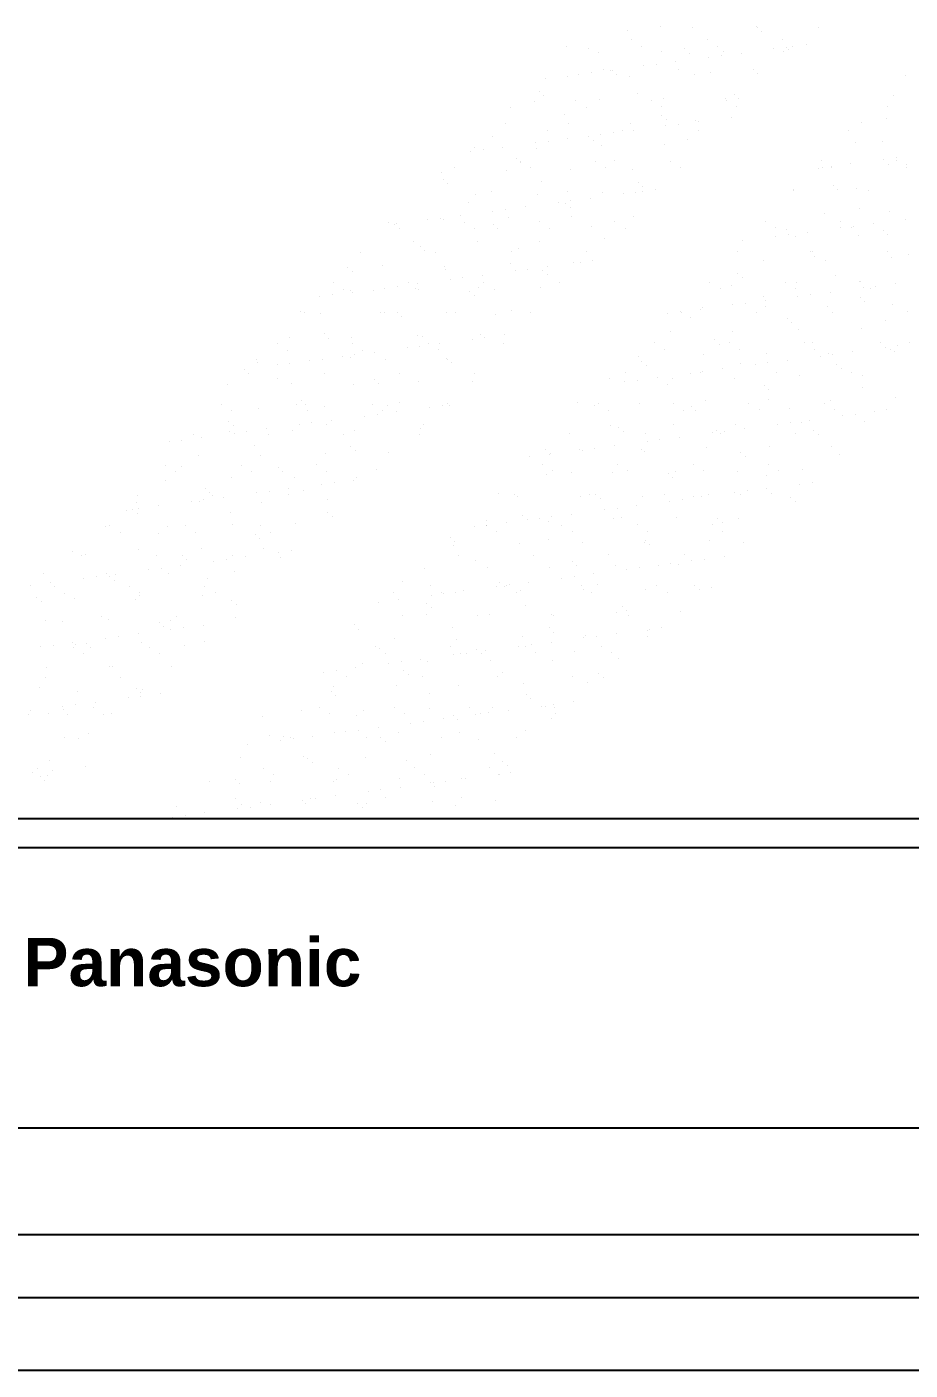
# Model space of a CAD drawing. Header units: inches. Extents: x 11.8 to 54.3, y 10.8 to 35.6.
# Drawn here: x 38.1933 to 38.3759, y 28.9983 to 29.2759 of the extents above; entities that cross this region are included whole.
import ezdxf
from ezdxf.enums import TextEntityAlignment as Align

# ---------------------------------------------------------------- set-up
doc = ezdxf.new("R2010")
doc.units = ezdxf.units.IN
doc.header["$MEASUREMENT"] = 0
doc.layers.add('02', color=2, linetype='Continuous')
doc.layers.add('1', color=1, linetype='Continuous')
doc.styles.add('HT2', font='swisseb.ttf')

msp = doc.modelspace()

# ---------------------------------------------------------------- linework, layer by layer
at = {"layer": '02'}
for p, q in [((38.31745, 29.27521), (38.31745, 29.27521)), ((38.3243, 29.27586), (38.3243, 29.27586)), ((38.33096, 29.2757), (38.33096, 29.2757)), ((38.34404, 29.27586), (38.34404, 29.27586)), ((38.34431, 29.27569), (38.34431, 29.27569)), ((38.34523, 29.27484), (38.34523, 29.27484)), ((38.35684, 29.2758), (38.35684, 29.2758)), ((38.30484, 29.27181), (38.30484, 29.27181)), ((38.30927, 29.27147), (38.30927, 29.27147)), ((38.3183, 29.27319), (38.3183, 29.27319)), ((38.32041, 29.27184), (38.32041, 29.27184)), ((38.32451, 29.27075), (38.32451, 29.27075)), ((38.32928, 29.2713), (38.32928, 29.2713)), ((38.33387, 29.27321), (38.33387, 29.27321)), ((38.33598, 29.27187), (38.33598, 29.27187)), ((38.3373, 29.27069), (38.3373, 29.27069)), ((38.34769, 29.27133), (38.34769, 29.27133)), ((38.34944, 29.27324), (38.34944, 29.27324)), ((38.34958, 29.27086), (38.34958, 29.27086)), ((38.35029, 29.27167), (38.35029, 29.27167)), ((38.35081, 29.27117), (38.35081, 29.27117)), ((38.35155, 29.2719), (38.35155, 29.2719)), ((38.35435, 29.27221), (38.35435, 29.27221)), ((38.31142, 29.27058), (38.31142, 29.27058)), ((38.32337, 29.26813), (38.32337, 29.26813)), ((38.32744, 29.26866), (38.32744, 29.26866)), ((38.3302, 29.27045), (38.3302, 29.27045)), ((38.33423, 29.26956), (38.33423, 29.26956)), ((38.33683, 29.2699), (38.33683, 29.2699)), ((38.3409, 29.27044), (38.3409, 29.27044)), ((38.30052, 29.26512), (38.30052, 29.26512)), ((38.30498, 29.26564), (38.30498, 29.26564)), ((38.30731, 29.26601), (38.30731, 29.26601)), ((38.30991, 29.26636), (38.30991, 29.26636)), ((38.31243, 29.26698), (38.31243, 29.26698)), ((38.31398, 29.26689), (38.31398, 29.26689)), ((38.31425, 29.26691), (38.31425, 29.26691)), ((38.31517, 29.26607), (38.31517, 29.26607)), ((38.31777, 29.26557), (38.31777, 29.26557)), ((38.32077, 29.26779), (38.32077, 29.26779)), ((38.328, 29.26701), (38.328, 29.26701)), ((38.33127, 29.26606), (38.33127, 29.26606)), ((38.33455, 29.26647), (38.33455, 29.26647)), ((38.34357, 29.26703), (38.34357, 29.26703)), ((38.34436, 29.26623), (38.34436, 29.26623)), ((38.37486, 29.26585), (38.37486, 29.26585)), ((38.29922, 29.26252), (38.29922, 29.26252)), ((38.29823, 29.26046), (38.29823, 29.26046)), ((38.30014, 29.26168), (38.30014, 29.26168)), ((38.30677, 29.26064), (38.30677, 29.26064)), ((38.31174, 29.26095), (38.31174, 29.26095)), ((38.31952, 29.26208), (38.31952, 29.26208)), ((38.32234, 29.26066), (38.32234, 29.26066)), ((38.32483, 29.26111), (38.32483, 29.26111)), ((38.33762, 29.26105), (38.33762, 29.26105)), ((38.33791, 29.26069), (38.33791, 29.26069)), ((38.33952, 29.26191), (38.33952, 29.26191)), ((38.34045, 29.26106), (38.34045, 29.26106)), ((38.37242, 29.26164), (38.37242, 29.26164)), ((38.29331, 29.25926), (38.29331, 29.25926)), ((38.30449, 29.25769), (38.30449, 29.25769)), ((38.30888, 29.25929), (38.30888, 29.25929)), ((38.32445, 29.25932), (38.32445, 29.25932)), ((38.32449, 29.25752), (38.32449, 29.25752)), ((38.33884, 29.25722), (38.33884, 29.25722)), ((38.34002, 29.25935), (38.34002, 29.25935)), ((38.37097, 29.25702), (38.37097, 29.25702)), ((38.37116, 29.25941), (38.37116, 29.25941)), ((38.2922, 29.25583), (38.2922, 29.25583)), ((38.3009, 29.25443), (38.3009, 29.25443)), ((38.30529, 29.256), (38.30529, 29.256)), ((38.31452, 29.25402), (38.31452, 29.25402)), ((38.31647, 29.25446), (38.31647, 29.25446)), ((38.31808, 29.25594), (38.31808, 29.25594)), ((38.31859, 29.25455), (38.31859, 29.25455)), ((38.32538, 29.25545), (38.32538, 29.25545)), ((38.32542, 29.25668), (38.32542, 29.25668)), ((38.32798, 29.25579), (38.32798, 29.25579)), ((38.33159, 29.25643), (38.33159, 29.25643)), ((38.33204, 29.25449), (38.33204, 29.25449)), ((38.33205, 29.25632), (38.33205, 29.25632)), ((38.36318, 29.25454), (38.36318, 29.25454)), ((38.36572, 29.25606), (38.36572, 29.25606)), ((38.28946, 29.2533), (38.28946, 29.2533)), ((38.29846, 29.2519), (38.29846, 29.2519)), ((38.30106, 29.25225), (38.30106, 29.25225)), ((38.30513, 29.25278), (38.30513, 29.25278)), ((38.30946, 29.25313), (38.30946, 29.25313)), ((38.31038, 29.25229), (38.31038, 29.25229)), ((38.31192, 29.25368), (38.31192, 29.25368)), ((38.31205, 29.25131), (38.31205, 29.25131)), ((38.32514, 29.25148), (38.32514, 29.25148)), ((38.32977, 29.25269), (38.32977, 29.25269)), ((38.36452, 29.25207), (38.36452, 29.25207)), ((38.37007, 29.25208), (38.37007, 29.25208)), ((38.285, 29.25013), (38.285, 29.25013)), ((38.28576, 29.25089), (38.28576, 29.25089)), ((38.28761, 29.25047), (38.28761, 29.25047)), ((38.29167, 29.25101), (38.29167, 29.25101)), ((38.29443, 29.24874), (38.29443, 29.24874)), ((38.29855, 29.25083), (38.29855, 29.25083)), ((38.37037, 29.24842), (38.37037, 29.24842)), ((38.37297, 29.24877), (38.37297, 29.24877)), ((38.27901, 29.24571), (38.27901, 29.24571)), ((38.28177, 29.24672), (38.28177, 29.24672)), ((38.29252, 29.2462), (38.29252, 29.2462)), ((38.29524, 29.24809), (38.29524, 29.24809)), ((38.29535, 29.2479), (38.29535, 29.2479)), ((38.29734, 29.24674), (38.29734, 29.24674)), ((38.30561, 29.24637), (38.30561, 29.24637)), ((38.31081, 29.24812), (38.31081, 29.24812)), ((38.31291, 29.24677), (38.31291, 29.24677)), ((38.31473, 29.2483), (38.31473, 29.2483)), ((38.3184, 29.24631), (38.3184, 29.24631)), ((38.32638, 29.24814), (38.32638, 29.24814)), ((38.32849, 29.2468), (38.32849, 29.2468)), ((38.35691, 29.24665), (38.35691, 29.24665)), ((38.35752, 29.2482), (38.35752, 29.2482)), ((38.35778, 29.2469), (38.35778, 29.2469)), ((38.35951, 29.24699), (38.35951, 29.24699)), ((38.35963, 29.24686), (38.35963, 29.24686)), ((38.36357, 29.24753), (38.36357, 29.24753)), ((38.37128, 29.24739), (38.37128, 29.24739)), ((38.37309, 29.24823), (38.37309, 29.24823)), ((38.37505, 29.24752), (38.37505, 29.24752)), ((38.3752, 29.24689), (38.3752, 29.24689)), ((38.2794, 29.24435), (38.2794, 29.24435)), ((38.28032, 29.24351), (38.28032, 29.24351)), ((38.2997, 29.24391), (38.2997, 29.24391)), ((38.31971, 29.24374), (38.31971, 29.24374)), ((38.32063, 29.2429), (38.32063, 29.2429)), ((38.36002, 29.24313), (38.36002, 29.24313)), ((38.28607, 29.24125), (38.28607, 29.24125)), ((38.28936, 29.24188), (38.28936, 29.24188)), ((38.29886, 29.24119), (38.29886, 29.24119)), ((38.30493, 29.24191), (38.30493, 29.24191)), ((38.30974, 29.24044), (38.30974, 29.24044)), ((38.31237, 29.24168), (38.31237, 29.24168)), ((38.31653, 29.24134), (38.31653, 29.24134)), ((38.31913, 29.24168), (38.31913, 29.24168)), ((38.32051, 29.24194), (38.32051, 29.24194)), ((38.3232, 29.24221), (38.3232, 29.24221)), ((38.35165, 29.24199), (38.35165, 29.24199)), ((38.35175, 29.24227), (38.35175, 29.24227)), ((38.36094, 29.24228), (38.36094, 29.24228)), ((38.36484, 29.24244), (38.36484, 29.24244)), ((38.36722, 29.24202), (38.36722, 29.24202)), ((38.28467, 29.23952), (38.28467, 29.23952)), ((38.28961, 29.23779), (38.28961, 29.23779)), ((38.29222, 29.23814), (38.29222, 29.23814)), ((38.29628, 29.23867), (38.29628, 29.23867)), ((38.30307, 29.23956), (38.30307, 29.23956)), ((38.30468, 29.23935), (38.30468, 29.23935)), ((38.3056, 29.23851), (38.3056, 29.23851)), ((38.30567, 29.23991), (38.30567, 29.23991)), ((38.36529, 29.2383), (38.36529, 29.2383)), ((38.3716, 29.23775), (38.3716, 29.23775)), ((38.26813, 29.23551), (38.26813, 29.23551)), ((38.26936, 29.23513), (38.26936, 29.23513)), ((38.26964, 29.23514), (38.26964, 29.23514)), ((38.27615, 29.23602), (38.27615, 29.23602)), ((38.27876, 29.23636), (38.27876, 29.23636)), ((38.27933, 29.23608), (38.27933, 29.23608)), ((38.28282, 29.2369), (38.28282, 29.2369)), ((38.2837, 29.23554), (38.2837, 29.23554)), ((38.28965, 29.23496), (38.28965, 29.23496)), ((38.29283, 29.23657), (38.29283, 29.23657)), ((38.29927, 29.23557), (38.29927, 29.23557)), ((38.30592, 29.23673), (38.30592, 29.23673)), ((38.30995, 29.23452), (38.30995, 29.23452)), ((38.31484, 29.2356), (38.31484, 29.2356)), ((38.31871, 29.23667), (38.31871, 29.23667)), ((38.34599, 29.23565), (38.34599, 29.23565)), ((38.3581, 29.23726), (38.3581, 29.23726)), ((38.36156, 29.23568), (38.36156, 29.23568)), ((38.36412, 29.23466), (38.36412, 29.23466)), ((38.36818, 29.23519), (38.36818, 29.23519)), ((38.37498, 29.23608), (38.37498, 29.23608)), ((38.27024, 29.23417), (38.27024, 29.23417)), ((38.28581, 29.2342), (38.28581, 29.2342)), ((38.29057, 29.23412), (38.29057, 29.23412)), ((38.30138, 29.23422), (38.30138, 29.23422)), ((38.31268, 29.23205), (38.31268, 29.23205)), ((38.31695, 29.23425), (38.31695, 29.23425)), ((38.34806, 29.23254), (38.34806, 29.23254)), ((38.34809, 29.23431), (38.34809, 29.23431)), ((38.35026, 29.23391), (38.35026, 29.23391)), ((38.35066, 29.23288), (38.35066, 29.23288)), ((38.35207, 29.23264), (38.35207, 29.23264)), ((38.35473, 29.23342), (38.35473, 29.23342)), ((38.36152, 29.23431), (38.36152, 29.23431)), ((38.36366, 29.23434), (38.36366, 29.23434)), ((38.36515, 29.2328), (38.36515, 29.2328)), ((38.37027, 29.23374), (38.37027, 29.23374)), ((38.37119, 29.23289), (38.37119, 29.23289)), ((38.26226, 29.2293), (38.26226, 29.2293)), ((38.2733, 29.23145), (38.2733, 29.23145)), ((38.27462, 29.23058), (38.27462, 29.23058)), ((38.27554, 29.22973), (38.27554, 29.22973)), ((38.27783, 29.22933), (38.27783, 29.22933)), ((38.28639, 29.23162), (38.28639, 29.23162)), ((38.2934, 29.22936), (38.2934, 29.22936)), ((38.29492, 29.23013), (38.29492, 29.23013)), ((38.29918, 29.23156), (38.29918, 29.23156)), ((38.30897, 29.22939), (38.30897, 29.22939)), ((38.34011, 29.22944), (38.34011, 29.22944)), ((38.34127, 29.23165), (38.34127, 29.23165)), ((38.35524, 29.22935), (38.35524, 29.22935)), ((38.35568, 29.22947), (38.35568, 29.22947)), ((38.37126, 29.2295), (38.37126, 29.2295)), ((38.25959, 29.22619), (38.25959, 29.22619)), ((38.26685, 29.22651), (38.26685, 29.22651)), ((38.27964, 29.22645), (38.27964, 29.22645)), ((38.29315, 29.22693), (38.29315, 29.22693)), ((38.30089, 29.22633), (38.30089, 29.22633)), ((38.30624, 29.2271), (38.30624, 29.2271)), ((38.30768, 29.22723), (38.30768, 29.22723)), ((38.31028, 29.22757), (38.31028, 29.22757)), ((38.34562, 29.22769), (38.34562, 29.22769)), ((38.35616, 29.2285), (38.35616, 29.2285)), ((38.35841, 29.22763), (38.35841, 29.22763)), ((38.37191, 29.22812), (38.37191, 29.22812)), ((38.37554, 29.22891), (38.37554, 29.22891)), ((38.26051, 29.22534), (38.26051, 29.22534)), ((38.27989, 29.22575), (38.27989, 29.22575)), ((38.28076, 29.22368), (38.28076, 29.22368)), ((38.28337, 29.22402), (38.28337, 29.22402)), ((38.28743, 29.22456), (38.28743, 29.22456)), ((38.29422, 29.22545), (38.29422, 29.22545)), ((38.29683, 29.2258), (38.29683, 29.2258)), ((38.2999, 29.22557), (38.2999, 29.22557)), ((38.30082, 29.22473), (38.30082, 29.22473)), ((38.34021, 29.22496), (38.34021, 29.22496)), ((38.34113, 29.22412), (38.34113, 29.22412)), ((38.36051, 29.22452), (38.36051, 29.22452)), ((38.2566, 29.22296), (38.2566, 29.22296)), ((38.25871, 29.22162), (38.25871, 29.22162)), ((38.26011, 29.22133), (38.26011, 29.22133)), ((38.26051, 29.22102), (38.26051, 29.22102)), ((38.26486, 29.22136), (38.26486, 29.22136)), ((38.26731, 29.22191), (38.26731, 29.22191)), ((38.26991, 29.22225), (38.26991, 29.22225)), ((38.27217, 29.22299), (38.27217, 29.22299)), ((38.27361, 29.22182), (38.27361, 29.22182)), ((38.27397, 29.22279), (38.27397, 29.22279)), ((38.27428, 29.22165), (38.27428, 29.22165)), ((38.28487, 29.22119), (38.28487, 29.22119)), ((38.2867, 29.22199), (38.2867, 29.22199)), ((38.28774, 29.22302), (38.28774, 29.22302)), ((38.28985, 29.22168), (38.28985, 29.22168)), ((38.29949, 29.22193), (38.29949, 29.22193)), ((38.30331, 29.22305), (38.30331, 29.22305)), ((38.33445, 29.2231), (38.33445, 29.2231)), ((38.33656, 29.22176), (38.33656, 29.22176)), ((38.33888, 29.22252), (38.33888, 29.22252)), ((38.35002, 29.22313), (38.35002, 29.22313)), ((38.35213, 29.22179), (38.35213, 29.22179)), ((38.35238, 29.223), (38.35238, 29.223)), ((38.35934, 29.22108), (38.35934, 29.22108)), ((38.36547, 29.22317), (38.36547, 29.22317)), ((38.36559, 29.22316), (38.36559, 29.22316)), ((38.36613, 29.22197), (38.36613, 29.22197)), ((38.3677, 29.22182), (38.3677, 29.22182)), ((38.36873, 29.22232), (38.36873, 29.22232)), ((38.37279, 29.22285), (38.37279, 29.22285)), ((38.25385, 29.22014), (38.25385, 29.22014)), ((38.25645, 29.22048), (38.25645, 29.22048)), ((38.28579, 29.22034), (38.28579, 29.22034)), ((38.33285, 29.21789), (38.33285, 29.21789)), ((38.33921, 29.21843), (38.33921, 29.21843)), ((38.34181, 29.21877), (38.34181, 29.21877)), ((38.34548, 29.22013), (38.34548, 29.22013)), ((38.34588, 29.21931), (38.34588, 29.21931)), ((38.34593, 29.21806), (38.34593, 29.21806)), ((38.35267, 29.2202), (38.35267, 29.2202)), ((38.35527, 29.22054), (38.35527, 29.22054)), ((38.35873, 29.218), (38.35873, 29.218)), ((38.36549, 29.21996), (38.36549, 29.21996)), ((38.36641, 29.21911), (38.36641, 29.21911)), ((38.37223, 29.21848), (38.37223, 29.21848)), ((38.24983, 29.21697), (38.24983, 29.21697)), ((38.25073, 29.21675), (38.25073, 29.21675)), ((38.25408, 29.21671), (38.25408, 29.21671)), ((38.2663, 29.21678), (38.2663, 29.21678)), ((38.26717, 29.21687), (38.26717, 29.21687)), ((38.26984, 29.2168), (38.26984, 29.2168)), ((38.27076, 29.21595), (38.27076, 29.21595)), ((38.27996, 29.21681), (38.27996, 29.21681)), ((38.28187, 29.21681), (38.28187, 29.21681)), ((38.29014, 29.21635), (38.29014, 29.21635)), ((38.29346, 29.2173), (38.29346, 29.2173)), ((38.29744, 29.21684), (38.29744, 29.21684)), ((38.32575, 29.21666), (38.32575, 29.21666)), ((38.32835, 29.217), (38.32835, 29.217)), ((38.32858, 29.2169), (38.32858, 29.2169)), ((38.33045, 29.21574), (38.33045, 29.21574)), ((38.33242, 29.21754), (38.33242, 29.21754)), ((38.34415, 29.21692), (38.34415, 29.21692)), ((38.35046, 29.21557), (38.35046, 29.21557)), ((38.35972, 29.21695), (38.35972, 29.21695)), ((38.37076, 29.21513), (38.37076, 29.21513)), ((38.37529, 29.21698), (38.37529, 29.21698)), ((38.25481, 29.21241), (38.25481, 29.21241)), ((38.28702, 29.21235), (38.28702, 29.21235)), ((38.3264, 29.21294), (38.3264, 29.21294)), ((38.33919, 29.21288), (38.33919, 29.21288)), ((38.35138, 29.21472), (38.35138, 29.21472)), ((38.3527, 29.21337), (38.3527, 29.21337)), ((38.36578, 29.21354), (38.36578, 29.21354)), ((38.24507, 29.21041), (38.24507, 29.21041)), ((38.24764, 29.21176), (38.24764, 29.21176)), ((38.25573, 29.21156), (38.25573, 29.21156)), ((38.26043, 29.2117), (38.26043, 29.2117)), ((38.26064, 29.21044), (38.26064, 29.21044)), ((38.27192, 29.20957), (38.27192, 29.20957)), ((38.27393, 29.21219), (38.27393, 29.21219)), ((38.27452, 29.20991), (38.27452, 29.20991)), ((38.27511, 29.21197), (38.27511, 29.21197)), ((38.27621, 29.21047), (38.27621, 29.21047)), ((38.27858, 29.21045), (38.27858, 29.21045)), ((38.28537, 29.21134), (38.28537, 29.21134)), ((38.28798, 29.21169), (38.28798, 29.21169)), ((38.29178, 29.2105), (38.29178, 29.2105)), ((38.29204, 29.21222), (38.29204, 29.21222)), ((38.32292, 29.21055), (38.32292, 29.21055)), ((38.33543, 29.21118), (38.33543, 29.21118)), ((38.33635, 29.21034), (38.33635, 29.21034)), ((38.33849, 29.21058), (38.33849, 29.21058)), ((38.35406, 29.21061), (38.35406, 29.21061)), ((38.35573, 29.21074), (38.35573, 29.21074)), ((38.36963, 29.21064), (38.36963, 29.21064)), ((38.37074, 29.20964), (38.37074, 29.20964)), ((38.37334, 29.20998), (38.37334, 29.20998)), ((38.37573, 29.21057), (38.37573, 29.21057)), ((38.2407, 29.20718), (38.2407, 29.20718)), ((38.24718, 29.20907), (38.24718, 29.20907)), ((38.25167, 29.2069), (38.25167, 29.2069)), ((38.2544, 29.20707), (38.2544, 29.20707)), ((38.25846, 29.2078), (38.25846, 29.2078)), ((38.26008, 29.20758), (38.26008, 29.20758)), ((38.26106, 29.20814), (38.26106, 29.20814)), ((38.26275, 29.2091), (38.26275, 29.2091)), ((38.26512, 29.20868), (38.26512, 29.20868)), ((38.26748, 29.20724), (38.26748, 29.20724)), ((38.27832, 29.20913), (38.27832, 29.20913)), ((38.28009, 29.20741), (38.28009, 29.20741)), ((38.28027, 29.20718), (38.28027, 29.20718)), ((38.31966, 29.20777), (38.31966, 29.20777)), ((38.32039, 29.20679), (38.32039, 29.20679)), ((38.32503, 29.20921), (38.32503, 29.20921)), ((38.33316, 29.20826), (38.33316, 29.20826)), ((38.3406, 29.20924), (38.3406, 29.20924)), ((38.34625, 29.20842), (38.34625, 29.20842)), ((38.35049, 29.20697), (38.35049, 29.20697)), ((38.35617, 29.20927), (38.35617, 29.20927)), ((38.35728, 29.20786), (38.35728, 29.20786)), ((38.35904, 29.20836), (38.35904, 29.20836)), ((38.35988, 29.20821), (38.35988, 29.20821)), ((38.36395, 29.20874), (38.36395, 29.20874)), ((38.37174, 29.2093), (38.37174, 29.2093)), ((38.37254, 29.20885), (38.37254, 29.20885)), ((38.23821, 29.20513), (38.23821, 29.20513)), ((38.2392, 29.20421), (38.2392, 29.20421)), ((38.24089, 29.20659), (38.24089, 29.20659)), ((38.245, 29.20603), (38.245, 29.20603)), ((38.2476, 29.20637), (38.2476, 29.20637)), ((38.25477, 29.20423), (38.25477, 29.20423)), ((38.27034, 29.20426), (38.27034, 29.20426)), ((38.28101, 29.20656), (38.28101, 29.20656)), ((38.28591, 29.20429), (38.28591, 29.20429)), ((38.31705, 29.20435), (38.31705, 29.20435)), ((38.32132, 29.20595), (38.32132, 29.20595)), ((38.33036, 29.20432), (38.33036, 29.20432)), ((38.33262, 29.20438), (38.33262, 29.20438)), ((38.33296, 29.20466), (38.33296, 29.20466)), ((38.33703, 29.2052), (38.33703, 29.2052)), ((38.3407, 29.20635), (38.3407, 29.20635)), ((38.34382, 29.20609), (38.34382, 29.20609)), ((38.34642, 29.20643), (38.34642, 29.20643)), ((38.34819, 29.2044), (38.34819, 29.2044)), ((38.3607, 29.20618), (38.3607, 29.20618)), ((38.36163, 29.20533), (38.36163, 29.20533)), ((38.36376, 29.20443), (38.36376, 29.20443)), ((38.23486, 29.20196), (38.23486, 29.20196)), ((38.24505, 29.20319), (38.24505, 29.20319)), ((38.24795, 29.20213), (38.24795, 29.20213)), ((38.26074, 29.20206), (38.26074, 29.20206)), ((38.26505, 29.20302), (38.26505, 29.20302)), ((38.26598, 29.20217), (38.26598, 29.20217)), ((38.27424, 29.20255), (38.27424, 29.20255)), ((38.28536, 29.20258), (38.28536, 29.20258)), ((38.31363, 29.20314), (38.31363, 29.20314)), ((38.3169, 29.20255), (38.3169, 29.20255)), ((38.3195, 29.20289), (38.3195, 29.20289)), ((38.32357, 29.20343), (38.32357, 29.20343)), ((38.32567, 29.20196), (38.32567, 29.20196)), ((38.32672, 29.20331), (38.32672, 29.20331)), ((38.33951, 29.20325), (38.33951, 29.20325)), ((38.34567, 29.20179), (38.34567, 29.20179)), ((38.35301, 29.20374), (38.35301, 29.20374)), ((38.36598, 29.20135), (38.36598, 29.20135)), ((38.3661, 29.2039), (38.3661, 29.2039)), ((38.25002, 29.19863), (38.25002, 29.19863)), ((38.33348, 29.19862), (38.33348, 29.19862)), ((38.34656, 29.19879), (38.34656, 29.19879)), ((38.3466, 29.20095), (38.3466, 29.20095)), ((38.35936, 29.19873), (38.35936, 29.19873)), ((38.37286, 29.19921), (38.37286, 29.19921)), ((38.23353, 29.19786), (38.23353, 29.19786)), ((38.23564, 29.19652), (38.23564, 29.19652)), ((38.24121, 29.19695), (38.24121, 29.19695)), ((38.24911, 29.19789), (38.24911, 29.19789)), ((38.25095, 29.19778), (38.25095, 29.19778)), ((38.25121, 29.19655), (38.25121, 29.19655)), ((38.25471, 29.19744), (38.25471, 29.19744)), ((38.26468, 29.19792), (38.26468, 29.19792)), ((38.26567, 29.1958), (38.26567, 29.1958)), ((38.26678, 29.19658), (38.26678, 29.19658)), ((38.2678, 29.19761), (38.2678, 29.19761)), ((38.26973, 29.19634), (38.26973, 29.19634)), ((38.27033, 29.19819), (38.27033, 29.19819)), ((38.27653, 29.19723), (38.27653, 29.19723)), ((38.27913, 29.19757), (38.27913, 29.19757)), ((38.28025, 29.19795), (38.28025, 29.19795)), ((38.28059, 29.19754), (38.28059, 29.19754)), ((38.30718, 29.1982), (38.30718, 29.1982)), ((38.31064, 29.19757), (38.31064, 29.19757)), ((38.31139, 29.19801), (38.31139, 29.19801)), ((38.3135, 29.19666), (38.3135, 29.19666)), ((38.31997, 29.19814), (38.31997, 29.19814)), ((38.32696, 29.19803), (38.32696, 29.19803)), ((38.32907, 29.19669), (38.32907, 29.19669)), ((38.33064, 29.1974), (38.33064, 29.1974)), ((38.33156, 29.19656), (38.33156, 29.19656)), ((38.34253, 29.19806), (38.34253, 29.19806)), ((38.34464, 29.19672), (38.34464, 29.19672)), ((38.35094, 29.19696), (38.35094, 29.19696)), ((38.3581, 29.19809), (38.3581, 29.19809)), ((38.36021, 29.19675), (38.36021, 29.19675)), ((38.36449, 29.19587), (38.36449, 29.19587)), ((38.36856, 29.1964), (38.36856, 29.1964)), ((38.37095, 29.19679), (38.37095, 29.19679)), ((38.23499, 29.19424), (38.23499, 29.19424)), ((38.23591, 29.1934), (38.23591, 29.1934)), ((38.24961, 29.19369), (38.24961, 29.19369)), ((38.25221, 29.19403), (38.25221, 29.19403)), ((38.2553, 29.1938), (38.2553, 29.1938)), ((38.25628, 29.19457), (38.25628, 29.19457)), ((38.26307, 29.19546), (38.26307, 29.19546)), ((38.27456, 29.19292), (38.27456, 29.19292)), ((38.2753, 29.19363), (38.2753, 29.19363)), ((38.31394, 29.19351), (38.31394, 29.19351)), ((38.31561, 29.19301), (38.31561, 29.19301)), ((38.32703, 29.19368), (38.32703, 29.19368)), ((38.33982, 29.19361), (38.33982, 29.19361)), ((38.34843, 29.19375), (38.34843, 29.19375)), ((38.35103, 29.1941), (38.35103, 29.1941)), ((38.35333, 29.1941), (38.35333, 29.1941)), ((38.3551, 29.19463), (38.3551, 29.19463)), ((38.36189, 29.19552), (38.36189, 29.19552)), ((38.36641, 29.19427), (38.36641, 29.19427)), ((38.22269, 29.19014), (38.22269, 29.19014)), ((38.22529, 29.19049), (38.22529, 29.19049)), ((38.22766, 29.19166), (38.22766, 29.19166)), ((38.22936, 29.19102), (38.22936, 29.19102)), ((38.23518, 29.19232), (38.23518, 29.19232)), ((38.23615, 29.19192), (38.23615, 29.19192)), ((38.23875, 29.19226), (38.23875, 29.19226)), ((38.24282, 29.19279), (38.24282, 29.19279)), ((38.24323, 29.19169), (38.24323, 29.19169)), ((38.24826, 29.19249), (38.24826, 29.19249)), ((38.2588, 29.19171), (38.2588, 29.19171)), ((38.26106, 29.19243), (38.26106, 29.19243)), ((38.27437, 29.19174), (38.27437, 29.19174)), ((38.30552, 29.1918), (38.30552, 29.1918)), ((38.31653, 29.19217), (38.31653, 29.19217)), ((38.32109, 29.19183), (38.32109, 29.19183)), ((38.32151, 29.19021), (38.32151, 29.19021)), ((38.32411, 29.19055), (38.32411, 29.19055)), ((38.32818, 29.19109), (38.32818, 29.19109)), ((38.33497, 29.19198), (38.33497, 29.19198)), ((38.33591, 29.19257), (38.33591, 29.19257)), ((38.33666, 29.19185), (38.33666, 29.19185)), ((38.33757, 29.19232), (38.33757, 29.19232)), ((38.34164, 29.19286), (38.34164, 29.19286)), ((38.35223, 29.19188), (38.35223, 29.19188)), ((38.35592, 29.1924), (38.35592, 29.1924)), ((38.35684, 29.19155), (38.35684, 29.19155)), ((38.22873, 29.18738), (38.22873, 29.18738)), ((38.24026, 29.18941), (38.24026, 29.18941)), ((38.25503, 29.1878), (38.25503, 29.1878)), ((38.26027, 29.18924), (38.26027, 29.18924)), ((38.26119, 29.18839), (38.26119, 29.18839)), ((38.26811, 29.18797), (38.26811, 29.18797)), ((38.30058, 29.18862), (38.30058, 29.18862)), ((38.30126, 29.18754), (38.30126, 29.18754)), ((38.3015, 29.18778), (38.3015, 29.18778)), ((38.3075, 29.18856), (38.3075, 29.18856)), ((38.30805, 29.18844), (38.30805, 29.18844)), ((38.31066, 29.18878), (38.31066, 29.18878)), ((38.31472, 29.18931), (38.31472, 29.18931)), ((38.32029, 29.1885), (38.32029, 29.1885)), ((38.32088, 29.18818), (38.32088, 29.18818)), ((38.33379, 29.18899), (38.33379, 29.18899)), ((38.34089, 29.18801), (38.34089, 29.18801)), ((38.34688, 29.18916), (38.34688, 29.18916)), ((38.35967, 29.18909), (38.35967, 29.18909)), ((38.36119, 29.18757), (38.36119, 29.18757)), ((38.222, 29.18532), (38.222, 29.18532)), ((38.22523, 29.18502), (38.22523, 29.18502)), ((38.23757, 29.18534), (38.23757, 29.18534)), ((38.24152, 29.18732), (38.24152, 29.18732)), ((38.24524, 29.18485), (38.24524, 29.18485)), ((38.25314, 29.18537), (38.25314, 29.18537)), ((38.2972, 29.18701), (38.2972, 29.18701)), ((38.29986, 29.18546), (38.29986, 29.18546)), ((38.31543, 29.18549), (38.31543, 29.18549)), ((38.331, 29.18551), (38.331, 29.18551)), ((38.34181, 29.18717), (38.34181, 29.18717)), ((38.34657, 29.18554), (38.34657, 29.18554)), ((38.22199, 29.1822), (38.22199, 29.1822)), ((38.22411, 29.18397), (38.22411, 29.18397)), ((38.23549, 29.18269), (38.23549, 29.18269)), ((38.23968, 29.184), (38.23968, 29.184)), ((38.24616, 29.18401), (38.24616, 29.18401)), ((38.24858, 29.18286), (38.24858, 29.18286)), ((38.25525, 29.18403), (38.25525, 29.18403)), ((38.26089, 29.18223), (38.26089, 29.18223)), ((38.26137, 29.1828), (38.26137, 29.1828)), ((38.26554, 29.18441), (38.26554, 29.18441)), ((38.30075, 29.18339), (38.30075, 29.18339)), ((38.30196, 29.18411), (38.30196, 29.18411)), ((38.30585, 29.18379), (38.30585, 29.18379)), ((38.31426, 29.18388), (38.31426, 29.18388)), ((38.31753, 29.18414), (38.31753, 29.18414)), ((38.32586, 29.18362), (38.32586, 29.18362)), ((38.32678, 29.18278), (38.32678, 29.18278)), ((38.32735, 29.18404), (38.32735, 29.18404)), ((38.33311, 29.18417), (38.33311, 29.18417)), ((38.34014, 29.18398), (38.34014, 29.18398)), ((38.34616, 29.18318), (38.34616, 29.18318)), ((38.34868, 29.1842), (38.34868, 29.1842)), ((38.35364, 29.18447), (38.35364, 29.18447)), ((38.21613, 29.17911), (38.21613, 29.17911)), ((38.23021, 29.18046), (38.23021, 29.18046)), ((38.23113, 29.17962), (38.23113, 29.17962)), ((38.2317, 29.17914), (38.2317, 29.17914)), ((38.24076, 29.17958), (38.24076, 29.17958)), ((38.24336, 29.17992), (38.24336, 29.17992)), ((38.24727, 29.17916), (38.24727, 29.17916)), ((38.24743, 29.18046), (38.24743, 29.18046)), ((38.25051, 29.18002), (38.25051, 29.18002)), ((38.25422, 29.18135), (38.25422, 29.18135)), ((38.25682, 29.18169), (38.25682, 29.18169)), ((38.29082, 29.17941), (38.29082, 29.17941)), ((38.29398, 29.17925), (38.29398, 29.17925)), ((38.30955, 29.17928), (38.30955, 29.17928)), ((38.31083, 29.17923), (38.31083, 29.17923)), ((38.32513, 29.17931), (38.32513, 29.17931)), ((38.33411, 29.17935), (38.33411, 29.17935)), ((38.33958, 29.17964), (38.33958, 29.17964)), ((38.3407, 29.17933), (38.3407, 29.17933)), ((38.34218, 29.17998), (38.34218, 29.17998)), ((38.34625, 29.18052), (38.34625, 29.18052)), ((38.34719, 29.17952), (38.34719, 29.17952)), ((38.35304, 29.18141), (38.35304, 29.18141)), ((38.35564, 29.18176), (38.35564, 29.18176)), ((38.21596, 29.17758), (38.21596, 29.17758)), ((38.21644, 29.17638), (38.21644, 29.17638)), ((38.22051, 29.17691), (38.22051, 29.17691)), ((38.2273, 29.17781), (38.2273, 29.17781)), ((38.22905, 29.17774), (38.22905, 29.17774)), ((38.2299, 29.17815), (38.2299, 29.17815)), ((38.23397, 29.17868), (38.23397, 29.17868)), ((38.24184, 29.17768), (38.24184, 29.17768)), ((38.25534, 29.17817), (38.25534, 29.17817)), ((38.29472, 29.17876), (38.29472, 29.17876)), ((38.30781, 29.17893), (38.30781, 29.17893)), ((38.31175, 29.17839), (38.31175, 29.17839)), ((38.31527, 29.17644), (38.31527, 29.17644)), ((38.31933, 29.17698), (38.31933, 29.17698)), ((38.3206, 29.17887), (38.3206, 29.17887)), ((38.32612, 29.17787), (38.32612, 29.17787)), ((38.32872, 29.17821), (38.32872, 29.17821)), ((38.33113, 29.17879), (38.33113, 29.17879)), ((38.33279, 29.17875), (38.33279, 29.17875)), ((38.35114, 29.17862), (38.35114, 29.17862)), ((38.35206, 29.17778), (38.35206, 29.17778)), ((38.21384, 29.17603), (38.21384, 29.17603)), ((38.21518, 29.17607), (38.21518, 29.17607)), ((38.2161, 29.17523), (38.2161, 29.17523)), ((38.23548, 29.17563), (38.23548, 29.17563)), ((38.25549, 29.17546), (38.25549, 29.17546)), ((38.25641, 29.17462), (38.25641, 29.17462)), ((38.28828, 29.17382), (38.28828, 29.17382)), ((38.2958, 29.17485), (38.2958, 29.17485)), ((38.29672, 29.174), (38.29672, 29.174)), ((38.2992, 29.17433), (38.2992, 29.17433)), ((38.30107, 29.17375), (38.30107, 29.17375)), ((38.30181, 29.17467), (38.30181, 29.17467)), ((38.30587, 29.1752), (38.30587, 29.1752)), ((38.31266, 29.1761), (38.31266, 29.1761)), ((38.31457, 29.17424), (38.31457, 29.17424)), ((38.3161, 29.1744), (38.3161, 29.1744)), ((38.32766, 29.17441), (38.32766, 29.17441)), ((38.33611, 29.17423), (38.33611, 29.17423)), ((38.34045, 29.17435), (38.34045, 29.17435)), ((38.20951, 29.17263), (38.20951, 29.17263)), ((38.21047, 29.17277), (38.21047, 29.17277)), ((38.21258, 29.17142), (38.21258, 29.17142)), ((38.22045, 29.17124), (38.22045, 29.17124)), ((38.2223, 29.17257), (38.2223, 29.17257)), ((38.22604, 29.17279), (38.22604, 29.17279)), ((38.22815, 29.17145), (38.22815, 29.17145)), ((38.23581, 29.17306), (38.23581, 29.17306)), ((38.24046, 29.17107), (38.24046, 29.17107)), ((38.24161, 29.17282), (38.24161, 29.17282)), ((38.24372, 29.17148), (38.24372, 29.17148)), ((38.24889, 29.17322), (38.24889, 29.17322)), ((38.28575, 29.17255), (38.28575, 29.17255)), ((38.28832, 29.17291), (38.28832, 29.17291)), ((38.28835, 29.1729), (38.28835, 29.1729)), ((38.29043, 29.17156), (38.29043, 29.17156)), ((38.29241, 29.17343), (38.29241, 29.17343)), ((38.30389, 29.17294), (38.30389, 29.17294)), ((38.306, 29.17159), (38.306, 29.17159)), ((38.31946, 29.17296), (38.31946, 29.17296)), ((38.32157, 29.17162), (38.32157, 29.17162)), ((38.33503, 29.17299), (38.33503, 29.17299)), ((38.33703, 29.17339), (38.33703, 29.17339)), ((38.33714, 29.17165), (38.33714, 29.17165)), ((38.21627, 29.16794), (38.21627, 29.16794)), ((38.22936, 29.16811), (38.22936, 29.16811)), ((38.24138, 29.17023), (38.24138, 29.17023)), ((38.24215, 29.16805), (38.24215, 29.16805)), ((38.28077, 29.17046), (38.28077, 29.17046)), ((38.28153, 29.16864), (38.28153, 29.16864)), ((38.28169, 29.16961), (38.28169, 29.16961)), ((38.29504, 29.16913), (38.29504, 29.16913)), ((38.30107, 29.17002), (38.30107, 29.17002)), ((38.30813, 29.16929), (38.30813, 29.16929)), ((38.32092, 29.16923), (38.32092, 29.16923)), ((38.32108, 29.16984), (38.32108, 29.16984)), ((38.322, 29.169), (38.322, 29.169)), ((38.33442, 29.16972), (38.33442, 29.16972)), ((38.34138, 29.1694), (38.34138, 29.1694)), ((38.20277, 29.16746), (38.20277, 29.16746)), ((38.2046, 29.16656), (38.2046, 29.16656)), ((38.20542, 29.16685), (38.20542, 29.16685)), ((38.22017, 29.16659), (38.22017, 29.16659)), ((38.22543, 29.16668), (38.22543, 29.16668)), ((38.22635, 29.16584), (38.22635, 29.16584)), ((38.23191, 29.16547), (38.23191, 29.16547)), ((38.23451, 29.16581), (38.23451, 29.16581)), ((38.23574, 29.16662), (38.23574, 29.16662)), ((38.23858, 29.16634), (38.23858, 29.16634)), ((38.24537, 29.16724), (38.24537, 29.16724)), ((38.24573, 29.16624), (38.24573, 29.16624)), ((38.24797, 29.16758), (38.24797, 29.16758)), ((38.28245, 29.1667), (38.28245, 29.1667)), ((38.28604, 29.16563), (38.28604, 29.16563)), ((38.29802, 29.16673), (38.29802, 29.16673)), ((38.30605, 29.16545), (38.30605, 29.16545)), ((38.31359, 29.16676), (38.31359, 29.16676)), ((38.32916, 29.16679), (38.32916, 29.16679)), ((38.33073, 29.16553), (38.33073, 29.16553)), ((38.33333, 29.16587), (38.33333, 29.16587)), ((38.3374, 29.16641), (38.3374, 29.16641)), ((38.19674, 29.16283), (38.19674, 29.16283)), ((38.20983, 29.163), (38.20983, 29.163)), ((38.21166, 29.1628), (38.21166, 29.1628)), ((38.21845, 29.16369), (38.21845, 29.16369)), ((38.22105, 29.16404), (38.22105, 29.16404)), ((38.22262, 29.16294), (38.22262, 29.16294)), ((38.22512, 29.16457), (38.22512, 29.16457)), ((38.23612, 29.16342), (38.23612, 29.16342)), ((38.2755, 29.16401), (38.2755, 29.16401)), ((38.28859, 29.16418), (38.28859, 29.16418)), ((38.30138, 29.16412), (38.30138, 29.16412)), ((38.30697, 29.16461), (38.30697, 29.16461)), ((38.31048, 29.16287), (38.31048, 29.16287)), ((38.31489, 29.16461), (38.31489, 29.16461)), ((38.31727, 29.16376), (38.31727, 29.16376)), ((38.31988, 29.1641), (38.31988, 29.1641)), ((38.32394, 29.16464), (38.32394, 29.16464)), ((38.32635, 29.16501), (38.32635, 29.16501)), ((38.32798, 29.16477), (38.32798, 29.16477)), ((38.19414, 29.16049), (38.19414, 29.16049)), ((38.1982, 29.16103), (38.1982, 29.16103)), ((38.19894, 29.16022), (38.19894, 29.16022)), ((38.20499, 29.16192), (38.20499, 29.16192)), ((38.20759, 29.16227), (38.20759, 29.16227)), ((38.2104, 29.16229), (38.2104, 29.16229)), ((38.21132, 29.16145), (38.21132, 29.16145)), ((38.21451, 29.16025), (38.21451, 29.16025)), ((38.23008, 29.16027), (38.23008, 29.16027)), ((38.2307, 29.16185), (38.2307, 29.16185)), ((38.27101, 29.16124), (38.27101, 29.16124)), ((38.27679, 29.16036), (38.27679, 29.16036)), ((38.29036, 29.16022), (38.29036, 29.16022)), ((38.29102, 29.16107), (38.29102, 29.16107)), ((38.29194, 29.16022), (38.29194, 29.16022)), ((38.29236, 29.16039), (38.29236, 29.16039)), ((38.29296, 29.16056), (38.29296, 29.16056)), ((38.29702, 29.16109), (38.29702, 29.16109)), ((38.30381, 29.16199), (38.30381, 29.16199)), ((38.30642, 29.16233), (38.30642, 29.16233)), ((38.30793, 29.16042), (38.30793, 29.16042)), ((38.30844, 29.15966), (38.30844, 29.15966)), ((38.31132, 29.16062), (38.31132, 29.16062)), ((38.32123, 29.1596), (38.32123, 29.1596)), ((38.3235, 29.16044), (38.3235, 29.16044)), ((38.33133, 29.16045), (38.33133, 29.16045)), ((38.33225, 29.15961), (38.33225, 29.15961)), ((38.33474, 29.16009), (38.33474, 29.16009)), ((38.19537, 29.15791), (38.19537, 29.15791)), ((38.19629, 29.15706), (38.19629, 29.15706)), ((38.20105, 29.15887), (38.20105, 29.15887)), ((38.20308, 29.15782), (38.20308, 29.15782)), ((38.21567, 29.15746), (38.21567, 29.15746)), ((38.21659, 29.15831), (38.21659, 29.15831)), ((38.21662, 29.1589), (38.21662, 29.1589)), ((38.22968, 29.15848), (38.22968, 29.15848)), ((38.23219, 29.15893), (38.23219, 29.15893)), ((38.23568, 29.15729), (38.23568, 29.15729)), ((38.26604, 29.15701), (38.26604, 29.15701)), ((38.26906, 29.15907), (38.26906, 29.15907)), ((38.27011, 29.15755), (38.27011, 29.15755)), ((38.2769, 29.15844), (38.2769, 29.15844)), ((38.2789, 29.15902), (38.2789, 29.15902)), ((38.2795, 29.15879), (38.2795, 29.15879)), ((38.28185, 29.15901), (38.28185, 29.15901)), ((38.28356, 29.15932), (38.28356, 29.15932)), ((38.29447, 29.15904), (38.29447, 29.15904)), ((38.29535, 29.15949), (38.29535, 29.15949)), ((38.31004, 29.15907), (38.31004, 29.15907)), ((38.32561, 29.1591), (38.32561, 29.1591)), ((38.20864, 29.15404), (38.20864, 29.15404)), ((38.22421, 29.15407), (38.22421, 29.15407)), ((38.2366, 29.15645), (38.2366, 29.15645)), ((38.27092, 29.15415), (38.27092, 29.15415)), ((38.27582, 29.15438), (38.27582, 29.15438)), ((38.27599, 29.15668), (38.27599, 29.15668)), ((38.27691, 29.15583), (38.27691, 29.15583)), ((38.28649, 29.15418), (38.28649, 29.15418)), ((38.28891, 29.15455), (38.28891, 29.15455)), ((38.29629, 29.15624), (38.29629, 29.15624)), ((38.3017, 29.15449), (38.3017, 29.15449)), ((38.30206, 29.15421), (38.30206, 29.15421)), ((38.3152, 29.15497), (38.3152, 29.15497)), ((38.3163, 29.15606), (38.3163, 29.15606)), ((38.31722, 29.15522), (38.31722, 29.15522)), ((38.31763, 29.15424), (38.31763, 29.15424)), ((38.32829, 29.15514), (38.32829, 29.15514)), ((38.19705, 29.1532), (38.19705, 29.1532)), ((38.20064, 29.15308), (38.20064, 29.15308)), ((38.21014, 29.15336), (38.21014, 29.15336)), ((38.22065, 29.1529), (38.22065, 29.1529)), ((38.22157, 29.15206), (38.22157, 29.15206)), ((38.22293, 29.1533), (38.22293, 29.1533)), ((38.22306, 29.15136), (38.22306, 29.15136)), ((38.22566, 29.1517), (38.22566, 29.1517)), ((38.22973, 29.15223), (38.22973, 29.15223)), ((38.23644, 29.15379), (38.23644, 29.15379)), ((38.26096, 29.15229), (38.26096, 29.15229)), ((38.26188, 29.15145), (38.26188, 29.15145)), ((38.28126, 29.15185), (38.28126, 29.15185)), ((38.30126, 29.15168), (38.30126, 29.15168)), ((38.32188, 29.15142), (38.32188, 29.15142)), ((38.32449, 29.15176), (38.32449, 29.15176)), ((38.20281, 29.14869), (38.20281, 29.14869)), ((38.20562, 29.14852), (38.20562, 29.14852)), ((38.2096, 29.14958), (38.2096, 29.14958)), ((38.2122, 29.14993), (38.2122, 29.14993)), ((38.21627, 29.15046), (38.21627, 29.15046)), ((38.2169, 29.14868), (38.2169, 29.14868)), ((38.22999, 29.14884), (38.22999, 29.14884)), ((38.26937, 29.14943), (38.26937, 29.14943)), ((38.28216, 29.14937), (38.28216, 29.14937)), ((38.29567, 29.14986), (38.29567, 29.14986)), ((38.30163, 29.14875), (38.30163, 29.14875)), ((38.30219, 29.15083), (38.30219, 29.15083)), ((38.30842, 29.14965), (38.30842, 29.14965)), ((38.30876, 29.15003), (38.30876, 29.15003)), ((38.31103, 29.14999), (38.31103, 29.14999)), ((38.31509, 29.15053), (38.31509, 29.15053)), ((38.32155, 29.14997), (38.32155, 29.14997)), ((38.32157, 29.15123), (38.32157, 29.15123)), ((38.19614, 29.14781), (38.19614, 29.14781)), ((38.19875, 29.14815), (38.19875, 29.14815)), ((38.20297, 29.1477), (38.20297, 29.1477)), ((38.2034, 29.14819), (38.2034, 29.14819)), ((38.20508, 29.14635), (38.20508, 29.14635)), ((38.20654, 29.14767), (38.20654, 29.14767)), ((38.21855, 29.14773), (38.21855, 29.14773)), ((38.22065, 29.14638), (38.22065, 29.14638)), ((38.22592, 29.14807), (38.22592, 29.14807)), ((38.26526, 29.14781), (38.26526, 29.14781)), ((38.26623, 29.14746), (38.26623, 29.14746)), ((38.26737, 29.14647), (38.26737, 29.14647)), ((38.28083, 29.14784), (38.28083, 29.14784)), ((38.28151, 29.1461), (38.28151, 29.1461)), ((38.28294, 29.1465), (38.28294, 29.1465)), ((38.28411, 29.14645), (38.28411, 29.14645)), ((38.28623, 29.14729), (38.28623, 29.14729)), ((38.28716, 29.14644), (38.28716, 29.14644)), ((38.28817, 29.14698), (38.28817, 29.14698)), ((38.29497, 29.14788), (38.29497, 29.14788)), ((38.2964, 29.14787), (38.2964, 29.14787)), ((38.29757, 29.14822), (38.29757, 29.14822)), ((38.29851, 29.14652), (38.29851, 29.14652)), ((38.30654, 29.14685), (38.30654, 29.14685)), ((38.31197, 29.1479), (38.31197, 29.1479)), ((38.31408, 29.14655), (38.31408, 29.14655)), ((38.19737, 29.14356), (38.19737, 29.14356)), ((38.21046, 29.14373), (38.21046, 29.14373)), ((38.21089, 29.14368), (38.21089, 29.14368)), ((38.22325, 29.14367), (38.22325, 29.14367)), ((38.26126, 29.14344), (38.26126, 29.14344)), ((38.26263, 29.14426), (38.26263, 29.14426)), ((38.26805, 29.14433), (38.26805, 29.14433)), ((38.27065, 29.14468), (38.27065, 29.14468)), ((38.27472, 29.14521), (38.27472, 29.14521)), ((38.27613, 29.14475), (38.27613, 29.14475)), ((38.28922, 29.14491), (38.28922, 29.14491)), ((38.30201, 29.14485), (38.30201, 29.14485)), ((38.31552, 29.14534), (38.31552, 29.14534)), ((38.1971, 29.14149), (38.1971, 29.14149)), ((38.21267, 29.14152), (38.21267, 29.14152)), ((38.25459, 29.14256), (38.25459, 29.14256)), ((38.25719, 29.1429), (38.25719, 29.1429)), ((38.25939, 29.1416), (38.25939, 29.1416)), ((38.2712, 29.1429), (38.2712, 29.1429)), ((38.27213, 29.14205), (38.27213, 29.14205)), ((38.27496, 29.14163), (38.27496, 29.14163)), ((38.29053, 29.14166), (38.29053, 29.14166)), ((38.29151, 29.14246), (38.29151, 29.14246)), ((38.29598, 29.14023), (38.29598, 29.14023)), ((38.3061, 29.14169), (38.3061, 29.14169)), ((38.30907, 29.14039), (38.30907, 29.14039)), ((38.31151, 29.14229), (38.31151, 29.14229)), ((38.31243, 29.14144), (38.31243, 29.14144)), ((38.19586, 29.1393), (38.19586, 29.1393)), ((38.20371, 29.13855), (38.20371, 29.13855)), ((38.21586, 29.13912), (38.21586, 29.13912)), ((38.21679, 29.13828), (38.21679, 29.13828)), ((38.21681, 29.13759), (38.21681, 29.13759)), ((38.21722, 29.13904), (38.21722, 29.13904)), ((38.22088, 29.13812), (38.22088, 29.13812)), ((38.25617, 29.13851), (38.25617, 29.13851)), ((38.2566, 29.13963), (38.2566, 29.13963)), ((38.25709, 29.13767), (38.25709, 29.13767)), ((38.26969, 29.1398), (38.26969, 29.1398)), ((38.27648, 29.13807), (38.27648, 29.13807)), ((38.28248, 29.13974), (38.28248, 29.13974)), ((38.29648, 29.1379), (38.29648, 29.1379)), ((38.20075, 29.13547), (38.20075, 29.13547)), ((38.20083, 29.13474), (38.20083, 29.13474)), ((38.20336, 29.13582), (38.20336, 29.13582)), ((38.20701, 29.13518), (38.20701, 29.13518)), ((38.20742, 29.13635), (38.20742, 29.13635)), ((38.21421, 29.13725), (38.21421, 29.13725)), ((38.25015, 29.13469), (38.25015, 29.13469)), ((38.25373, 29.13526), (38.25373, 29.13526)), ((38.26295, 29.13463), (38.26295, 29.13463)), ((38.2693, 29.13529), (38.2693, 29.13529)), ((38.27645, 29.13511), (38.27645, 29.13511)), ((38.28487, 29.13532), (38.28487, 29.13532)), ((38.28954, 29.13528), (38.28954, 29.13528)), ((38.29278, 29.13464), (38.29278, 29.13464)), ((38.2974, 29.13705), (38.2974, 29.13705)), ((38.29958, 29.13554), (38.29958, 29.13554)), ((38.30044, 29.13535), (38.30044, 29.13535)), ((38.30218, 29.13588), (38.30218, 29.13588)), ((38.30233, 29.13522), (38.30233, 29.13522)), ((38.30624, 29.13642), (38.30624, 29.13642)), ((38.19355, 29.13381), (38.19355, 29.13381)), ((38.19396, 29.13458), (38.19396, 29.13458)), ((38.19768, 29.13393), (38.19768, 29.13393)), ((38.20175, 29.13389), (38.20175, 29.13389)), ((38.20912, 29.13383), (38.20912, 29.13383)), ((38.21077, 29.1341), (38.21077, 29.1341)), ((38.24206, 29.13328), (38.24206, 29.13328)), ((38.25583, 29.13392), (38.25583, 29.13392)), ((38.26144, 29.13368), (38.26144, 29.13368)), ((38.2714, 29.13395), (38.2714, 29.13395)), ((38.27266, 29.13199), (38.27266, 29.13199)), ((38.27526, 29.13234), (38.27526, 29.13234)), ((38.27933, 29.13287), (38.27933, 29.13287)), ((38.28145, 29.13351), (38.28145, 29.13351)), ((38.28237, 29.13266), (38.28237, 29.13266)), ((38.28612, 29.13377), (38.28612, 29.13377)), ((38.28697, 29.13397), (38.28697, 29.13397)), ((38.28872, 29.13411), (38.28872, 29.13411)), ((38.30175, 29.13307), (38.30175, 29.13307)), ((38.30255, 29.134), (38.30255, 29.134)), ((38.2061, 29.12991), (38.2061, 29.12991)), ((38.24341, 29.12951), (38.24341, 29.12951)), ((38.24641, 29.12929), (38.24641, 29.12929)), ((38.24785, 29.12905), (38.24785, 29.12905)), ((38.25241, 29.12933), (38.25241, 29.12933)), ((38.25692, 29.13), (38.25692, 29.13)), ((38.2592, 29.13022), (38.2592, 29.13022)), ((38.2618, 29.13056), (38.2618, 29.13056)), ((38.26342, 29.12908), (38.26342, 29.12908)), ((38.26587, 29.1311), (38.26587, 29.1311)), ((38.26642, 29.12912), (38.26642, 29.12912)), ((38.27, 29.13017), (38.27, 29.13017)), ((38.27899, 29.12911), (38.27899, 29.12911)), ((38.28279, 29.1301), (38.28279, 29.1301)), ((38.29457, 29.12914), (38.29457, 29.12914)), ((38.2963, 29.13059), (38.2963, 29.13059)), ((38.20114, 29.12897), (38.20114, 29.12897)), ((38.20403, 29.12892), (38.20403, 29.12892)), ((38.23895, 29.12756), (38.23895, 29.12756)), ((38.24574, 29.12845), (38.24574, 29.12845)), ((38.24834, 29.12879), (38.24834, 29.12879)), ((38.26734, 29.12828), (38.26734, 29.12828)), ((38.28672, 29.12868), (38.28672, 29.12868)), ((38.198, 29.12429), (38.198, 29.12429)), ((38.23738, 29.12489), (38.23738, 29.12489)), ((38.25047, 29.12505), (38.25047, 29.12505)), ((38.25139, 29.12473), (38.25139, 29.12473)), ((38.25231, 29.12389), (38.25231, 29.12389)), ((38.26326, 29.12499), (38.26326, 29.12499)), ((38.27169, 29.12429), (38.27169, 29.12429)), ((38.27676, 29.12548), (38.27676, 29.12548)), ((38.28985, 29.12565), (38.28985, 29.12565)), ((38.2917, 29.12412), (38.2917, 29.12412)), ((38.19451, 29.12171), (38.19451, 29.12171)), ((38.19548, 29.12263), (38.19548, 29.12263)), ((38.19605, 29.12096), (38.19605, 29.12096)), ((38.19759, 29.12128), (38.19759, 29.12128)), ((38.19857, 29.12224), (38.19857, 29.12224)), ((38.20536, 29.12313), (38.20536, 29.12313)), ((38.24219, 29.12271), (38.24219, 29.12271)), ((38.2443, 29.12137), (38.2443, 29.12137)), ((38.25776, 29.12274), (38.25776, 29.12274)), ((38.25987, 29.1214), (38.25987, 29.1214)), ((38.27333, 29.12277), (38.27333, 29.12277)), ((38.27544, 29.12143), (38.27544, 29.12143)), ((38.2889, 29.1228), (38.2889, 29.1228)), ((38.29073, 29.12143), (38.29073, 29.12143)), ((38.29101, 29.12145), (38.29101, 29.12145)), ((38.29262, 29.12327), (38.29262, 29.12327)), ((38.29333, 29.12177), (38.29333, 29.12177)), ((38.19697, 29.12011), (38.19697, 29.12011)), ((38.23094, 29.11994), (38.23094, 29.11994)), ((38.23636, 29.12034), (38.23636, 29.12034)), ((38.23728, 29.1195), (38.23728, 29.1195)), ((38.24373, 29.11988), (38.24373, 29.11988)), ((38.25666, 29.1199), (38.25666, 29.1199)), ((38.25723, 29.12037), (38.25723, 29.12037)), ((38.26641, 29.11823), (38.26641, 29.11823)), ((38.27032, 29.12053), (38.27032, 29.12053)), ((38.27048, 29.11876), (38.27048, 29.11876)), ((38.27667, 29.11973), (38.27667, 29.11973)), ((38.27727, 29.11966), (38.27727, 29.11966)), ((38.27759, 29.11888), (38.27759, 29.11888)), ((38.27987, 29.12), (38.27987, 29.12)), ((38.28311, 29.12047), (38.28311, 29.12047)), ((38.28393, 29.12053), (38.28393, 29.12053)), ((38.23632, 29.11651), (38.23632, 29.11651)), ((38.2377, 29.11525), (38.2377, 29.11525)), ((38.24163, 29.11551), (38.24163, 29.11551)), ((38.24356, 29.11522), (38.24356, 29.11522)), ((38.25035, 29.11611), (38.25035, 29.11611)), ((38.25078, 29.11542), (38.25078, 29.11542)), ((38.25189, 29.11653), (38.25189, 29.11653)), ((38.25295, 29.11645), (38.25295, 29.11645)), ((38.25702, 29.11699), (38.25702, 29.11699)), ((38.26164, 29.11534), (38.26164, 29.11534)), ((38.26358, 29.11536), (38.26358, 29.11536)), ((38.26381, 29.11788), (38.26381, 29.11788)), ((38.26746, 29.11656), (38.26746, 29.11656)), ((38.27708, 29.11584), (38.27708, 29.11584)), ((38.28303, 29.11659), (38.28303, 29.11659)), ((38.29017, 29.11601), (38.29017, 29.11601)), ((38.22343, 29.11257), (38.22343, 29.11257)), ((38.22419, 29.11477), (38.22419, 29.11477)), ((38.22603, 29.11291), (38.22603, 29.11291)), ((38.2301, 29.11345), (38.2301, 29.11345)), ((38.23689, 29.11434), (38.23689, 29.11434)), ((38.23949, 29.11468), (38.23949, 29.11468)), ((38.26256, 29.1145), (38.26256, 29.1145)), ((38.28194, 29.1149), (38.28194, 29.1149)), ((37.8927, 29.11234), (38.5567, 29.11234)), ((37.8867, 29.10634), (38.5627, 29.10634)), ((38.4427, 29.04834), (38.0067, 29.04834)), ((37.8767, 29.02634), (38.5727, 29.02634)), ((37.7777, 29.01334), (38.6717, 29.01334)), ((37.8567, 28.99834), (38.5927, 28.99834))]:
    msp.add_line(p, q, dxfattribs=at)
at = {"layer": '1'}
msp.add_line((33.61524, 28.99834), (53.94144, 28.99834), dxfattribs=at)

# ---------------------------------------------------------------- texts
at = {"layer": '02', "style": 'HT2'}
msp.add_text('Panasonic', height=0.01, dxfattribs=at).set_placement((38.22751, 29.07765), align=Align.CENTER)

doc.saveas('drawing.dxf')
